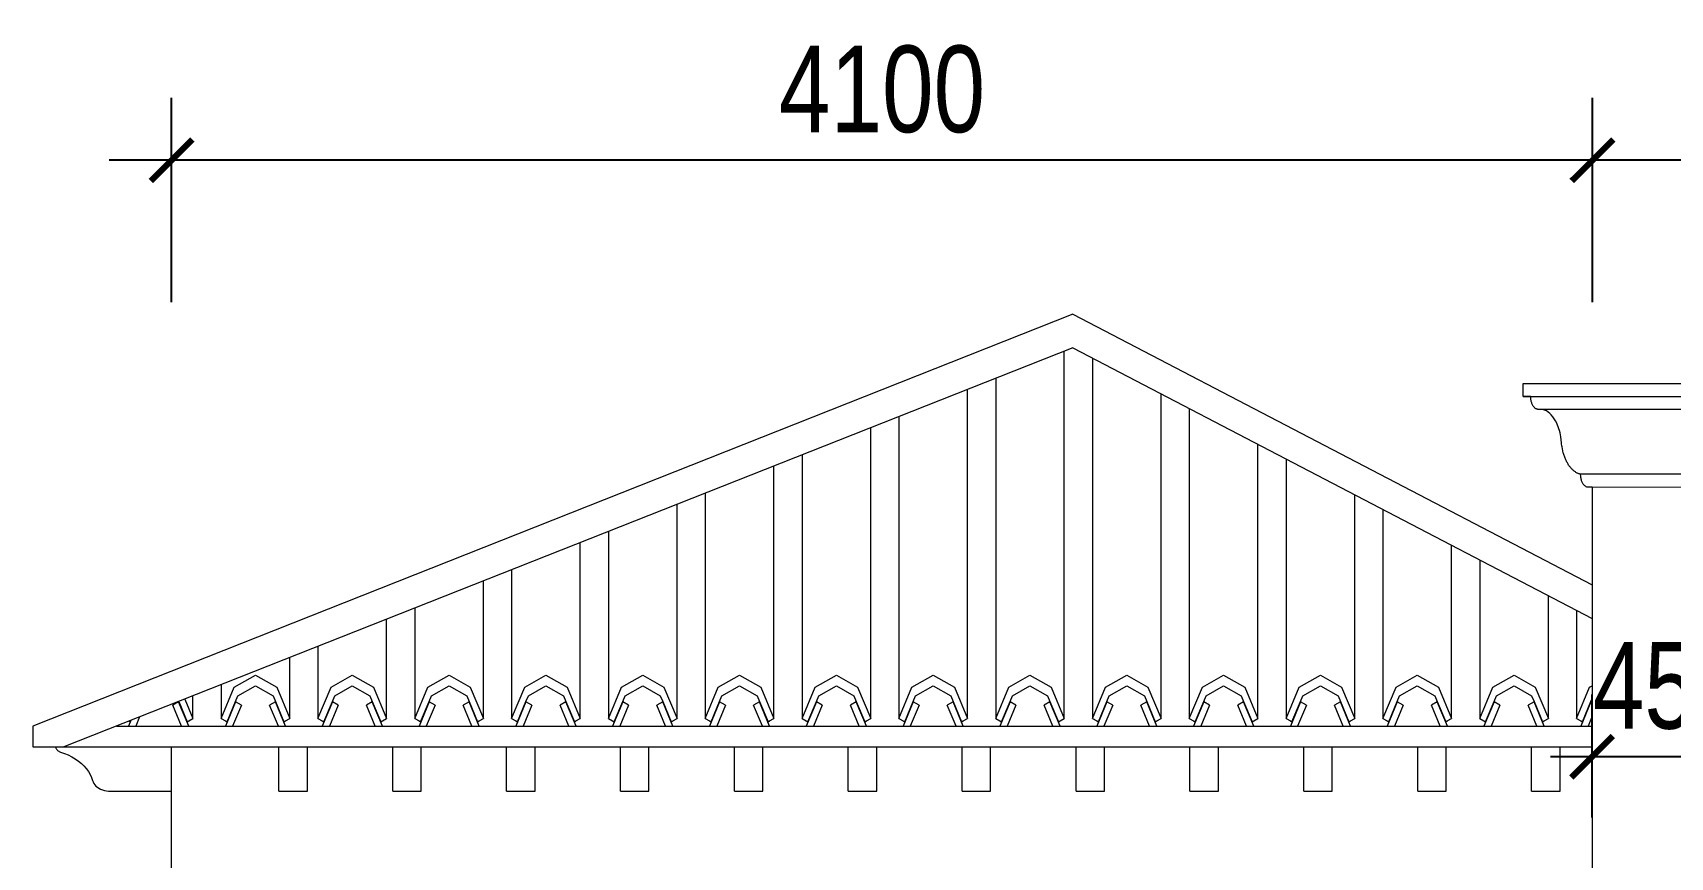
# Model space of a CAD drawing. Header units: millimetres. Extents: x -78046 to 260989, y -99288 to 158505.
# Drawn here: x 207690 to 212415, y -53800 to -51419 of the extents above; entities that cross this region are included whole.
import ezdxf
from ezdxf.xclip import XClip

# ---------------------------------------------------------------- set-up
doc = ezdxf.new("R2010")
doc.units = ezdxf.units.MM
doc.header["$LTSCALE"] = 100
doc.header["$XCLIPFRAME"] = 0
doc.header["$PDMODE"] = 98
doc.layers.get('Defpoints').update_dxf_attribs({"lineweight": 13})
doc.layers.add('-HATCH', color=8, linetype='Continuous', lineweight=5)
doc.layers.add('-LINE1', color=7, linetype='Continuous', lineweight=18)
doc.styles.add('AVANH', font='VHAVAN_2.TTF', dxfattribs={"width": 0.8})
doc.dimstyles.new('C_100A3', dxfattribs={"dimscale": 100, "dimtxt": 2.5, "dimasz": 1.2, "dimexe": 1.8, "dimexo": 0, "dimgap": 0.75, "dimtad": 1, "dimdec": 0, "dimzin": 0, "dimdsep": 46, "dimtxsty": 'AVANH', "dimblk": 'ARCHTICK', "dimcen": 0, "dimdle": 1.8, "dimclrd": 256, "dimclre": 256, "dimclrt": 7, "dimadec": 0, "dimazin": 0, "dimtfac": 0.0001, "dimtdec": 0, "dimtix": 1, "dimtmove": 2, "dimatfit": 3, "dimldrblk": 'ARCHTICK', "dimfxl": 1.8, "dimtolj": 1, "dimtzin": 0, "dimarcsym": 0})

# ---------------------------------------------------------------- blocks, each defined once
blk = doc.blocks.new('erte')
for p, q in [((212114.9, -49738), (212114.9, -52249.4)), ((212313, -52249.4), (212313, -49738)), ((212394.3, -49738), (212394.3, -52249.4)), ((212592.4, -52249.4), (212592.4, -49738)), ((212673.7, -49738), (212673.7, -52249.4)), ((212871.8, -52249.4), (212871.8, -49738)), ((212953.1, -49738), (212953.1, -52249.4)), ((213151.2, -52249.4), (213151.2, -49738)), ((213232.5, -49738), (213232.5, -52249.4)), ((213430.6, -52249.4), (213430.6, -49738)), ((213511.9, -49738), (213511.9, -52249.4)), ((213710, -52249.4), (213710, -49738)), ((213791.3, -49738), (213791.3, -52249.4)), ((213989.4, -52249.4), (213989.4, -49738)), ((214070.7, -49738), (214070.7, -52249.4)), ((214268.8, -52249.4), (214268.8, -49738)), ((214350.1, -49738), (214350.1, -52249.4)), ((214548.2, -52249.4), (214548.2, -49738)), ((214629.5, -49738), (214629.5, -52249.4)), ((214827.6, -52249.4), (214827.6, -49738)), ((214908.9, -49738), (214908.9, -52249.4)), ((215107, -52249.4), (215107, -49738)), ((215188.3, -49738), (215188.3, -52249.4)), ((215386.4, -52249.4), (215386.4, -49738)), ((215467.7, -49738), (215467.7, -52249.4)), ((215665.8, -52249.4), (215665.8, -49738)), ((215747.1, -49738), (215747.1, -52249.4)), ((215945.2, -52249.4), (215945.2, -49738)), ((216026.5, -49738), (216026.5, -52249.4)), ((216224.6, -52249.4), (216224.6, -49738)), ((216305.9, -49738), (216305.9, -52249.4)), ((216504, -52249.4), (216504, -49738)), ((216585.3, -49738), (216585.3, -52249.4)), ((216783.4, -52249.4), (216783.4, -49738)), ((216864.7, -49738), (216864.7, -52249.4)), ((217062.8, -52249.4), (217062.8, -49738)), ((217144.1, -49738), (217144.1, -52249.4)), ((217342.2, -52249.4), (217342.2, -49738)), ((217423.5, -49738), (217423.5, -52249.4)), ((217621.6, -52249.4), (217621.6, -49738)), ((217702.9, -49738), (217702.9, -52249.4)), ((217901, -52249.4), (217901, -49738)), ((217982.3, -49738), (217982.3, -52249.4)), ((218180.4, -52249.4), (218180.4, -49738)), ((218261.7, -49738), (218261.7, -52249.4)), ((218459.8, -52249.4), (218459.8, -49738)), ((218541.1, -49738), (218541.1, -52249.4)), ((218739.2, -52249.4), (218739.2, -49738)), ((218820.5, -49738), (218820.5, -52249.4)), ((219018.6, -52249.4), (219018.6, -49738)), ((219099.9, -49738), (219099.9, -52249.4)), ((219298, -52249.4), (219298, -49738)), ((219379.3, -49738), (219379.3, -52249.4)), ((219577.4, -52249.4), (219577.4, -49738)), ((219658.7, -49738), (219658.7, -52249.4)), ((219856.8, -52249.4), (219856.8, -49738)), ((219938.1, -49738), (219938.1, -52249.4)), ((220136.2, -52249.4), (220136.2, -49738)), ((220217.5, -49738), (220217.5, -52249.4)), ((220415.6, -52249.4), (220415.6, -49738)), ((220496.9, -49738), (220496.9, -52249.4)), ((220695, -52249.4), (220695, -49738)), ((220776.3, -49738), (220776.3, -52249.4)), ((220974.4, -52249.4), (220974.4, -49738)), ((221055.7, -49738), (221055.7, -52249.4)), ((221253.8, -52249.4), (221253.8, -49738)), ((221335.1, -49738), (221335.1, -52249.4)), ((221533.2, -52249.4), (221533.2, -49738)), ((212711.5, -52159), (212772.7, -52124.5)), ((212772.7, -52124.5), (212833.9, -52159)), ((212990.9, -52159), (213052.1, -52124.5)), ((213052.1, -52124.5), (213113.3, -52159)), ((213270.3, -52159), (213331.5, -52124.5)), ((213331.5, -52124.5), (213392.7, -52159)), ((213549.7, -52159), (213610.9, -52124.5)), ((213610.9, -52124.5), (213672.1, -52159)), ((213829.1, -52159), (213890.3, -52124.5)), ((213890.3, -52124.5), (213951.5, -52159)), ((214108.5, -52159), (214169.7, -52124.5)), ((214169.7, -52124.5), (214230.9, -52159)), ((214387.9, -52159), (214449.1, -52124.5)), ((214449.1, -52124.5), (214510.3, -52159)), ((214667.3, -52159), (214728.5, -52124.5)), ((214728.5, -52124.5), (214789.7, -52159)), ((214946.7, -52159), (215007.9, -52124.5)), ((215007.9, -52124.5), (215069.1, -52159)), ((215226.1, -52159), (215287.3, -52124.5)), ((215287.3, -52124.5), (215348.5, -52159)), ((215505.5, -52159), (215566.7, -52124.5)), ((215566.7, -52124.5), (215627.9, -52159)), ((215784.9, -52159), (215846.1, -52124.5)), ((215846.1, -52124.5), (215907.3, -52159)), ((216064.3, -52159), (216125.5, -52124.5)), ((216125.5, -52124.5), (216186.7, -52159)), ((216343.7, -52159), (216404.9, -52124.5)), ((216404.9, -52124.5), (216466.1, -52159)), ((216623.1, -52159), (216684.3, -52124.5)), ((216684.3, -52124.5), (216745.5, -52159)), ((216902.5, -52159), (216963.7, -52124.5)), ((216963.7, -52124.5), (217024.9, -52159)), ((217181.9, -52159), (217243.1, -52124.5)), ((217243.1, -52124.5), (217304.3, -52159)), ((217461.3, -52159), (217522.5, -52124.5)), ((217522.5, -52124.5), (217583.7, -52159)), ((217740.7, -52159), (217801.9, -52124.5)), ((217801.9, -52124.5), (217863.1, -52159)), ((218020.1, -52159), (218081.3, -52124.5)), ((218081.3, -52124.5), (218142.5, -52159)), ((218299.5, -52159), (218360.7, -52124.5)), ((218360.7, -52124.5), (218421.9, -52159)), ((218578.9, -52159), (218640.1, -52124.5)), ((218640.1, -52124.5), (218701.3, -52159)), ((218858.3, -52159), (218919.5, -52124.5)), ((218919.5, -52124.5), (218980.7, -52159)), ((219137.7, -52159), (219198.9, -52124.5)), ((219198.9, -52124.5), (219260.1, -52159)), ((219417.1, -52159), (219478.3, -52124.5)), ((219478.3, -52124.5), (219539.5, -52159)), ((219696.5, -52159), (219757.7, -52124.5)), ((219757.7, -52124.5), (219818.9, -52159)), ((219975.9, -52159), (220037.1, -52124.5)), ((220037.1, -52124.5), (220098.3, -52159)), ((220255.3, -52159), (220316.5, -52124.5)), ((220316.5, -52124.5), (220377.7, -52159)), ((220534.7, -52159), (220595.9, -52124.5)), ((220595.9, -52124.5), (220657.1, -52159)), ((220814.1, -52159), (220875.3, -52124.5)), ((220875.3, -52124.5), (220936.5, -52159)), ((221093.5, -52159), (221154.7, -52124.5)), ((221154.7, -52124.5), (221215.9, -52159)), ((221372.9, -52159), (221434.1, -52124.5)), ((221434.1, -52124.5), (221495.3, -52159)), ((212114.9, -52249.4), (212152.7, -52159)), ((212152.7, -52159), (212167.5, -52150.7)), ((212163.2, -52184), (212213.9, -52155.3)), ((212226.6, -52131.6), (212167.5, -52150.7)), ((212213.9, -52155.3), (212264.7, -52184)), ((212226.6, -52131.6), (212275.1, -52159)), ((212275.1, -52159), (212313, -52249.4)), ((212394.3, -52249.4), (212432.1, -52159)), ((212432.1, -52159), (212446.9, -52150.7)), ((212442.6, -52184), (212493.3, -52155.3)), ((212493.3, -52155.3), (212544.1, -52184)), ((212506, -52131.6), (212554.5, -52159)), ((212554.5, -52159), (212592.4, -52249.4)), ((212673.7, -52249.4), (212711.5, -52159)), ((212722, -52184), (212772.7, -52155.3)), ((212772.7, -52155.3), (212823.5, -52184)), ((212833.9, -52159), (212871.8, -52249.4)), ((212953.1, -52249.4), (212990.9, -52159)), ((213001.4, -52184), (213052.1, -52155.3)), ((213052.1, -52155.3), (213102.9, -52184)), ((213113.3, -52159), (213151.2, -52249.4)), ((213232.5, -52249.4), (213270.3, -52159)), ((213280.8, -52184), (213331.5, -52155.3)), ((213331.5, -52155.3), (213382.3, -52184)), ((213392.7, -52159), (213430.6, -52249.4)), ((213511.9, -52249.4), (213549.7, -52159)), ((213560.2, -52184), (213610.9, -52155.3)), ((213610.9, -52155.3), (213661.7, -52184)), ((213672.1, -52159), (213710, -52249.4)), ((213791.3, -52249.4), (213829.1, -52159)), ((213839.6, -52184), (213890.3, -52155.3)), ((213890.3, -52155.3), (213941.1, -52184)), ((213951.5, -52159), (213989.4, -52249.4)), ((214070.7, -52249.4), (214108.5, -52159)), ((214119, -52184), (214169.7, -52155.3)), ((214169.7, -52155.3), (214220.5, -52184)), ((214230.9, -52159), (214268.8, -52249.4)), ((214350.1, -52249.4), (214387.9, -52159)), ((214398.4, -52184), (214449.1, -52155.3)), ((214449.1, -52155.3), (214499.9, -52184)), ((214510.3, -52159), (214548.2, -52249.4)), ((214629.5, -52249.4), (214667.3, -52159)), ((214677.8, -52184), (214728.5, -52155.3)), ((214728.5, -52155.3), (214779.3, -52184)), ((214789.7, -52159), (214827.6, -52249.4)), ((214908.9, -52249.4), (214946.7, -52159)), ((214957.2, -52184), (215007.9, -52155.3)), ((215007.9, -52155.3), (215058.7, -52184)), ((215069.1, -52159), (215107, -52249.4)), ((215188.3, -52249.4), (215226.1, -52159)), ((215236.6, -52184), (215287.3, -52155.3)), ((215287.3, -52155.3), (215338.1, -52184)), ((215348.5, -52159), (215386.4, -52249.4)), ((215467.7, -52249.4), (215505.5, -52159)), ((215516, -52184), (215566.7, -52155.3)), ((215566.7, -52155.3), (215617.5, -52184)), ((215627.9, -52159), (215665.8, -52249.4)), ((215747.1, -52249.4), (215784.9, -52159)), ((215795.4, -52184), (215846.1, -52155.3)), ((215846.1, -52155.3), (215896.9, -52184)), ((215907.3, -52159), (215945.2, -52249.4)), ((216026.5, -52249.4), (216064.3, -52159)), ((216074.8, -52184), (216125.5, -52155.3)), ((216125.5, -52155.3), (216176.3, -52184)), ((216186.7, -52159), (216224.6, -52249.4)), ((216305.9, -52249.4), (216343.7, -52159)), ((216354.2, -52184), (216404.9, -52155.3)), ((216404.9, -52155.3), (216455.7, -52184)), ((216466.1, -52159), (216504, -52249.4)), ((216585.3, -52249.4), (216623.1, -52159)), ((216633.6, -52184), (216684.3, -52155.3)), ((216684.3, -52155.3), (216735.1, -52184)), ((216745.5, -52159), (216783.4, -52249.4)), ((216864.7, -52249.4), (216902.5, -52159)), ((216913, -52184), (216963.7, -52155.3)), ((216963.7, -52155.3), (217014.5, -52184)), ((217024.9, -52159), (217062.8, -52249.4)), ((217144.1, -52249.4), (217181.9, -52159)), ((217192.4, -52184), (217243.1, -52155.3)), ((217243.1, -52155.3), (217293.9, -52184)), ((217304.3, -52159), (217342.2, -52249.4)), ((217423.5, -52249.4), (217461.3, -52159)), ((217471.8, -52184), (217522.5, -52155.3)), ((217522.5, -52155.3), (217573.3, -52184)), ((217583.7, -52159), (217621.6, -52249.4)), ((217702.9, -52249.4), (217740.7, -52159)), ((217751.2, -52184), (217801.9, -52155.3)), ((217801.9, -52155.3), (217852.7, -52184)), ((217863.1, -52159), (217901, -52249.4)), ((217982.3, -52249.4), (218020.1, -52159)), ((218030.6, -52184), (218081.3, -52155.3)), ((218081.3, -52155.3), (218132.1, -52184)), ((218142.5, -52159), (218180.4, -52249.4)), ((218261.7, -52249.4), (218299.5, -52159)), ((218310, -52184), (218360.7, -52155.3)), ((218360.7, -52155.3), (218411.5, -52184)), ((218421.9, -52159), (218459.8, -52249.4)), ((218541.1, -52249.4), (218578.9, -52159)), ((218589.4, -52184), (218640.1, -52155.3)), ((218640.1, -52155.3), (218690.9, -52184)), ((218701.3, -52159), (218739.2, -52249.4)), ((218820.5, -52249.4), (218858.3, -52159)), ((218868.8, -52184), (218919.5, -52155.3)), ((218919.5, -52155.3), (218970.3, -52184)), ((218980.7, -52159), (219018.6, -52249.4)), ((219099.9, -52249.4), (219137.7, -52159)), ((219148.2, -52184), (219198.9, -52155.3)), ((219198.9, -52155.3), (219249.7, -52184)), ((219260.1, -52159), (219298, -52249.4)), ((219379.3, -52249.4), (219417.1, -52159)), ((219427.6, -52184), (219478.3, -52155.3)), ((219478.3, -52155.3), (219529.1, -52184)), ((219539.5, -52159), (219577.4, -52249.4)), ((219658.7, -52249.4), (219696.5, -52159)), ((219707, -52184), (219757.7, -52155.3)), ((219757.7, -52155.3), (219808.5, -52184)), ((219818.9, -52159), (219856.8, -52249.4)), ((219938.1, -52249.4), (219975.9, -52159)), ((219986.4, -52184), (220037.1, -52155.3)), ((220037.1, -52155.3), (220087.9, -52184)), ((220098.3, -52159), (220136.2, -52249.4)), ((220217.5, -52249.4), (220255.3, -52159)), ((220265.8, -52184), (220316.5, -52155.3)), ((220316.5, -52155.3), (220367.3, -52184)), ((220377.7, -52159), (220415.6, -52249.4)), ((220496.9, -52249.4), (220534.7, -52159)), ((220545.2, -52184), (220595.9, -52155.3)), ((220595.9, -52155.3), (220646.7, -52184)), ((220657.1, -52159), (220695, -52249.4)), ((220776.3, -52249.4), (220814.1, -52159)), ((220824.6, -52184), (220875.3, -52155.3)), ((220875.3, -52155.3), (220926.1, -52184)), ((220936.5, -52159), (220974.4, -52249.4)), ((221055.7, -52249.4), (221093.5, -52159)), ((221104, -52184), (221154.7, -52155.3)), ((221154.7, -52155.3), (221205.5, -52184)), ((221215.9, -52159), (221253.8, -52249.4)), ((221335.1, -52249.4), (221372.9, -52159)), ((221383.4, -52184), (221434.1, -52155.3)), ((221434.1, -52155.3), (221484.9, -52184)), ((221495.3, -52159), (221533.2, -52249.4)), ((212156.4, -52201.7), (212127.1, -52271.6)), ((212131.8, -52258.9), (212156.4, -52200.2)), ((212173.3, -52211.2), (212148, -52271.6)), ((212156.4, -52200.2), (212163.2, -52184)), ((212156.4, -52201.7), (212156.4, -52200.2)), ((212173.3, -52211.2), (212156.4, -52201.7)), ((212271.5, -52201.7), (212254.6, -52211.2)), ((212279.9, -52271.6), (212254.6, -52211.2)), ((212264.7, -52184), (212271.5, -52200.2)), ((212271.5, -52200.2), (212271.5, -52201.7)), ((212271.5, -52200.2), (212296.1, -52258.9)), ((212300.8, -52271.6), (212271.5, -52201.7)), ((212435.8, -52201.7), (212406.5, -52271.6)), ((212411.2, -52258.9), (212435.8, -52200.2)), ((212452.7, -52211.2), (212427.4, -52271.6)), ((212435.8, -52200.2), (212442.6, -52184)), ((212435.8, -52201.7), (212435.8, -52200.2)), ((212452.7, -52211.2), (212435.8, -52201.7)), ((212550.9, -52201.7), (212534, -52211.2)), ((212559.3, -52271.6), (212534, -52211.2)), ((212544.1, -52184), (212550.9, -52200.2)), ((212550.9, -52200.2), (212550.9, -52201.7)), ((212550.9, -52200.2), (212575.5, -52258.9)), ((212580.2, -52271.6), (212550.9, -52201.7)), ((212715.2, -52201.7), (212685.9, -52271.6)), ((212690.6, -52258.9), (212715.2, -52200.2)), ((212732.1, -52211.2), (212706.8, -52271.6)), ((212715.2, -52200.2), (212722, -52184)), ((212715.2, -52201.7), (212715.2, -52200.2)), ((212732.1, -52211.2), (212715.2, -52201.7)), ((212830.3, -52201.7), (212813.4, -52211.2)), ((212838.7, -52271.6), (212813.4, -52211.2)), ((212823.5, -52184), (212830.3, -52200.2)), ((212830.3, -52200.2), (212830.3, -52201.7)), ((212830.3, -52200.2), (212854.9, -52258.9)), ((212859.6, -52271.6), (212830.3, -52201.7)), ((212994.6, -52201.7), (212965.3, -52271.6)), ((212970, -52258.9), (212994.6, -52200.2)), ((213011.5, -52211.2), (212986.2, -52271.6)), ((212994.6, -52200.2), (213001.4, -52184)), ((212994.6, -52201.7), (212994.6, -52200.2)), ((213011.5, -52211.2), (212994.6, -52201.7)), ((213109.7, -52201.7), (213092.8, -52211.2)), ((213118.1, -52271.6), (213092.8, -52211.2)), ((213102.9, -52184), (213109.7, -52200.2)), ((213109.7, -52200.2), (213109.7, -52201.7)), ((213109.7, -52200.2), (213134.3, -52258.9)), ((213139, -52271.6), (213109.7, -52201.7)), ((213274, -52201.7), (213244.7, -52271.6)), ((213249.4, -52258.9), (213274, -52200.2)), ((213290.9, -52211.2), (213265.6, -52271.6)), ((213274, -52200.2), (213280.8, -52184)), ((213274, -52201.7), (213274, -52200.2)), ((213290.9, -52211.2), (213274, -52201.7)), ((213389.1, -52201.7), (213372.2, -52211.2)), ((213397.5, -52271.6), (213372.2, -52211.2)), ((213382.3, -52184), (213389.1, -52200.2)), ((213389.1, -52200.2), (213389.1, -52201.7)), ((213389.1, -52200.2), (213413.7, -52258.9)), ((213418.4, -52271.6), (213389.1, -52201.7)), ((213553.4, -52201.7), (213524.1, -52271.6)), ((213528.8, -52258.9), (213553.4, -52200.2)), ((213570.3, -52211.2), (213545, -52271.6)), ((213553.4, -52200.2), (213560.2, -52184)), ((213553.4, -52201.7), (213553.4, -52200.2)), ((213570.3, -52211.2), (213553.4, -52201.7)), ((213668.5, -52201.7), (213651.6, -52211.2)), ((213676.9, -52271.6), (213651.6, -52211.2)), ((213661.7, -52184), (213668.5, -52200.2)), ((213668.5, -52200.2), (213668.5, -52201.7)), ((213668.5, -52200.2), (213693.1, -52258.9)), ((213697.8, -52271.6), (213668.5, -52201.7)), ((213832.8, -52201.7), (213803.5, -52271.6)), ((213808.2, -52258.9), (213832.8, -52200.2)), ((213849.7, -52211.2), (213824.4, -52271.6)), ((213832.8, -52200.2), (213839.6, -52184)), ((213832.8, -52201.7), (213832.8, -52200.2)), ((213849.7, -52211.2), (213832.8, -52201.7)), ((213947.9, -52201.7), (213931, -52211.2)), ((213956.3, -52271.6), (213931, -52211.2)), ((213941.1, -52184), (213947.9, -52200.2)), ((213947.9, -52200.2), (213947.9, -52201.7)), ((213947.9, -52200.2), (213972.5, -52258.9)), ((213977.2, -52271.6), (213947.9, -52201.7)), ((214112.2, -52201.7), (214082.9, -52271.6)), ((214087.6, -52258.9), (214112.2, -52200.2)), ((214129.1, -52211.2), (214103.8, -52271.6)), ((214112.2, -52200.2), (214119, -52184)), ((214112.2, -52201.7), (214112.2, -52200.2)), ((214129.1, -52211.2), (214112.2, -52201.7)), ((214227.3, -52201.7), (214210.4, -52211.2)), ((214235.7, -52271.6), (214210.4, -52211.2)), ((214220.5, -52184), (214227.3, -52200.2)), ((214227.3, -52200.2), (214227.3, -52201.7)), ((214227.3, -52200.2), (214251.9, -52258.9)), ((214256.6, -52271.6), (214227.3, -52201.7)), ((214391.6, -52201.7), (214362.3, -52271.6)), ((214367, -52258.9), (214391.6, -52200.2)), ((214408.5, -52211.2), (214383.2, -52271.6)), ((214391.6, -52200.2), (214398.4, -52184)), ((214391.6, -52201.7), (214391.6, -52200.2)), ((214408.5, -52211.2), (214391.6, -52201.7)), ((214506.7, -52201.7), (214489.8, -52211.2)), ((214515.1, -52271.6), (214489.8, -52211.2)), ((214499.9, -52184), (214506.7, -52200.2)), ((214506.7, -52200.2), (214506.7, -52201.7)), ((214506.7, -52200.2), (214531.3, -52258.9)), ((214536, -52271.6), (214506.7, -52201.7)), ((214671, -52201.7), (214641.7, -52271.6)), ((214646.4, -52258.9), (214671, -52200.2)), ((214687.9, -52211.2), (214662.6, -52271.6)), ((214671, -52200.2), (214677.8, -52184)), ((214671, -52201.7), (214671, -52200.2)), ((214687.9, -52211.2), (214671, -52201.7)), ((214786.1, -52201.7), (214769.2, -52211.2)), ((214794.5, -52271.6), (214769.2, -52211.2)), ((214779.3, -52184), (214786.1, -52200.2)), ((214786.1, -52200.2), (214786.1, -52201.7)), ((214786.1, -52200.2), (214810.7, -52258.9)), ((214815.4, -52271.6), (214786.1, -52201.7)), ((214950.4, -52201.7), (214921.1, -52271.6)), ((214925.8, -52258.9), (214950.4, -52200.2)), ((214967.3, -52211.2), (214942, -52271.6)), ((214950.4, -52200.2), (214957.2, -52184)), ((214950.4, -52201.7), (214950.4, -52200.2)), ((214967.3, -52211.2), (214950.4, -52201.7)), ((215065.5, -52201.7), (215048.6, -52211.2)), ((215073.9, -52271.6), (215048.6, -52211.2)), ((215058.7, -52184), (215065.5, -52200.2)), ((215065.5, -52200.2), (215065.5, -52201.7)), ((215065.5, -52200.2), (215090.1, -52258.9)), ((215094.8, -52271.6), (215065.5, -52201.7)), ((215229.8, -52201.7), (215200.5, -52271.6)), ((215205.2, -52258.9), (215229.8, -52200.2)), ((215246.7, -52211.2), (215221.4, -52271.6)), ((215229.8, -52200.2), (215236.6, -52184)), ((215229.8, -52201.7), (215229.8, -52200.2)), ((215246.7, -52211.2), (215229.8, -52201.7)), ((215344.9, -52201.7), (215328, -52211.2)), ((215353.3, -52271.6), (215328, -52211.2)), ((215338.1, -52184), (215344.9, -52200.2)), ((215344.9, -52200.2), (215344.9, -52201.7)), ((215344.9, -52200.2), (215369.5, -52258.9)), ((215374.2, -52271.6), (215344.9, -52201.7)), ((215509.2, -52201.7), (215479.9, -52271.6)), ((215484.6, -52258.9), (215509.2, -52200.2)), ((215526.1, -52211.2), (215500.8, -52271.6)), ((215509.2, -52200.2), (215516, -52184)), ((215509.2, -52201.7), (215509.2, -52200.2)), ((215526.1, -52211.2), (215509.2, -52201.7)), ((215624.3, -52201.7), (215607.4, -52211.2)), ((215632.7, -52271.6), (215607.4, -52211.2)), ((215617.5, -52184), (215624.3, -52200.2)), ((215624.3, -52200.2), (215624.3, -52201.7)), ((215624.3, -52200.2), (215648.9, -52258.9)), ((215653.6, -52271.6), (215624.3, -52201.7)), ((215788.6, -52201.7), (215759.3, -52271.6)), ((215764, -52258.9), (215788.6, -52200.2)), ((215805.5, -52211.2), (215780.2, -52271.6)), ((215788.6, -52200.2), (215795.4, -52184)), ((215788.6, -52201.7), (215788.6, -52200.2)), ((215805.5, -52211.2), (215788.6, -52201.7)), ((215903.7, -52201.7), (215886.8, -52211.2)), ((215912.1, -52271.6), (215886.8, -52211.2)), ((215896.9, -52184), (215903.7, -52200.2)), ((215903.7, -52200.2), (215903.7, -52201.7)), ((215903.7, -52200.2), (215928.3, -52258.9)), ((215933, -52271.6), (215903.7, -52201.7)), ((216068, -52201.7), (216038.7, -52271.6)), ((216043.4, -52258.9), (216068, -52200.2)), ((216084.9, -52211.2), (216059.6, -52271.6)), ((216068, -52200.2), (216074.8, -52184)), ((216068, -52201.7), (216068, -52200.2)), ((216084.9, -52211.2), (216068, -52201.7)), ((216183.1, -52201.7), (216166.2, -52211.2)), ((216191.5, -52271.6), (216166.2, -52211.2)), ((216176.3, -52184), (216183.1, -52200.2)), ((216183.1, -52200.2), (216183.1, -52201.7)), ((216183.1, -52200.2), (216207.7, -52258.9)), ((216212.4, -52271.6), (216183.1, -52201.7)), ((216347.4, -52201.7), (216318.1, -52271.6)), ((216322.8, -52258.9), (216347.4, -52200.2)), ((216364.3, -52211.2), (216339, -52271.6)), ((216347.4, -52200.2), (216354.2, -52184)), ((216347.4, -52201.7), (216347.4, -52200.2)), ((216364.3, -52211.2), (216347.4, -52201.7)), ((216462.5, -52201.7), (216445.6, -52211.2)), ((216470.9, -52271.6), (216445.6, -52211.2)), ((216455.7, -52184), (216462.5, -52200.2)), ((216462.5, -52200.2), (216462.5, -52201.7)), ((216462.5, -52200.2), (216487.1, -52258.9)), ((216491.8, -52271.6), (216462.5, -52201.7)), ((216626.8, -52201.7), (216597.5, -52271.6)), ((216602.2, -52258.9), (216626.8, -52200.2)), ((216643.7, -52211.2), (216618.4, -52271.6)), ((216626.8, -52200.2), (216633.6, -52184)), ((216626.8, -52201.7), (216626.8, -52200.2)), ((216643.7, -52211.2), (216626.8, -52201.7)), ((216741.9, -52201.7), (216725, -52211.2)), ((216750.3, -52271.6), (216725, -52211.2)), ((216735.1, -52184), (216741.9, -52200.2)), ((216741.9, -52200.2), (216741.9, -52201.7)), ((216741.9, -52200.2), (216766.5, -52258.9)), ((216771.2, -52271.6), (216741.9, -52201.7)), ((216906.2, -52201.7), (216876.9, -52271.6)), ((216881.6, -52258.9), (216906.2, -52200.2)), ((216923.1, -52211.2), (216897.8, -52271.6)), ((216906.2, -52200.2), (216913, -52184)), ((216906.2, -52201.7), (216906.2, -52200.2)), ((216923.1, -52211.2), (216906.2, -52201.7)), ((217021.3, -52201.7), (217004.4, -52211.2)), ((217029.7, -52271.6), (217004.4, -52211.2)), ((217014.5, -52184), (217021.3, -52200.2)), ((217021.3, -52200.2), (217021.3, -52201.7)), ((217021.3, -52200.2), (217045.9, -52258.9)), ((217050.6, -52271.6), (217021.3, -52201.7)), ((217185.6, -52201.7), (217156.3, -52271.6)), ((217161, -52258.9), (217185.6, -52200.2)), ((217202.5, -52211.2), (217177.2, -52271.6)), ((217185.6, -52200.2), (217192.4, -52184)), ((217185.6, -52201.7), (217185.6, -52200.2)), ((217202.5, -52211.2), (217185.6, -52201.7)), ((217300.7, -52201.7), (217283.8, -52211.2)), ((217309.1, -52271.6), (217283.8, -52211.2)), ((217293.9, -52184), (217300.7, -52200.2)), ((217300.7, -52200.2), (217300.7, -52201.7)), ((217300.7, -52200.2), (217325.3, -52258.9)), ((217330, -52271.6), (217300.7, -52201.7)), ((217465, -52201.7), (217435.7, -52271.6)), ((217440.4, -52258.9), (217465, -52200.2)), ((217481.9, -52211.2), (217456.6, -52271.6)), ((217465, -52200.2), (217471.8, -52184)), ((217465, -52201.7), (217465, -52200.2)), ((217481.9, -52211.2), (217465, -52201.7)), ((217580.1, -52201.7), (217563.2, -52211.2)), ((217588.5, -52271.6), (217563.2, -52211.2)), ((217573.3, -52184), (217580.1, -52200.2)), ((217580.1, -52200.2), (217580.1, -52201.7)), ((217580.1, -52200.2), (217604.7, -52258.9)), ((217609.4, -52271.6), (217580.1, -52201.7)), ((217744.4, -52201.7), (217715.1, -52271.6)), ((217719.8, -52258.9), (217744.4, -52200.2)), ((217761.3, -52211.2), (217736, -52271.6)), ((217744.4, -52200.2), (217751.2, -52184)), ((217744.4, -52201.7), (217744.4, -52200.2)), ((217761.3, -52211.2), (217744.4, -52201.7)), ((217859.5, -52201.7), (217842.6, -52211.2)), ((217867.9, -52271.6), (217842.6, -52211.2)), ((217852.7, -52184), (217859.5, -52200.2)), ((217859.5, -52200.2), (217859.5, -52201.7)), ((217859.5, -52200.2), (217884.1, -52258.9)), ((217888.8, -52271.6), (217859.5, -52201.7)), ((218023.8, -52201.7), (217994.5, -52271.6)), ((217999.2, -52258.9), (218023.8, -52200.2)), ((218040.7, -52211.2), (218015.4, -52271.6)), ((218023.8, -52200.2), (218030.6, -52184)), ((218023.8, -52201.7), (218023.8, -52200.2)), ((218040.7, -52211.2), (218023.8, -52201.7)), ((218138.9, -52201.7), (218122, -52211.2)), ((218147.3, -52271.6), (218122, -52211.2)), ((218132.1, -52184), (218138.9, -52200.2)), ((218138.9, -52200.2), (218138.9, -52201.7)), ((218138.9, -52200.2), (218163.5, -52258.9)), ((218168.2, -52271.6), (218138.9, -52201.7)), ((218303.2, -52201.7), (218273.9, -52271.6)), ((218278.6, -52258.9), (218303.2, -52200.2)), ((218320.1, -52211.2), (218294.8, -52271.6)), ((218303.2, -52200.2), (218310, -52184)), ((218303.2, -52201.7), (218303.2, -52200.2)), ((218320.1, -52211.2), (218303.2, -52201.7)), ((218418.3, -52201.7), (218401.4, -52211.2)), ((218426.7, -52271.6), (218401.4, -52211.2)), ((218411.5, -52184), (218418.3, -52200.2)), ((218418.3, -52200.2), (218418.3, -52201.7)), ((218418.3, -52200.2), (218442.9, -52258.9)), ((218447.6, -52271.6), (218418.3, -52201.7)), ((218582.6, -52201.7), (218553.3, -52271.6)), ((218558, -52258.9), (218582.6, -52200.2)), ((218599.5, -52211.2), (218574.2, -52271.6)), ((218582.6, -52200.2), (218589.4, -52184)), ((218582.6, -52201.7), (218582.6, -52200.2)), ((218599.5, -52211.2), (218582.6, -52201.7)), ((218697.7, -52201.7), (218680.8, -52211.2)), ((218706.1, -52271.6), (218680.8, -52211.2)), ((218690.9, -52184), (218697.7, -52200.2)), ((218697.7, -52200.2), (218697.7, -52201.7)), ((218697.7, -52200.2), (218722.3, -52258.9)), ((218727, -52271.6), (218697.7, -52201.7)), ((218862, -52201.7), (218832.7, -52271.6)), ((218837.4, -52258.9), (218862, -52200.2)), ((218878.9, -52211.2), (218853.6, -52271.6)), ((218862, -52200.2), (218868.8, -52184)), ((218862, -52201.7), (218862, -52200.2)), ((218878.9, -52211.2), (218862, -52201.7)), ((218977.1, -52201.7), (218960.2, -52211.2)), ((218985.5, -52271.6), (218960.2, -52211.2)), ((218970.3, -52184), (218977.1, -52200.2)), ((218977.1, -52200.2), (218977.1, -52201.7)), ((218977.1, -52200.2), (219001.7, -52258.9)), ((219006.4, -52271.6), (218977.1, -52201.7)), ((219141.4, -52201.7), (219112.1, -52271.6)), ((219116.8, -52258.9), (219141.4, -52200.2)), ((219158.3, -52211.2), (219133, -52271.6)), ((219141.4, -52200.2), (219148.2, -52184)), ((219141.4, -52201.7), (219141.4, -52200.2)), ((219158.3, -52211.2), (219141.4, -52201.7)), ((219256.5, -52201.7), (219239.6, -52211.2)), ((219264.9, -52271.6), (219239.6, -52211.2)), ((219249.7, -52184), (219256.5, -52200.2)), ((219256.5, -52200.2), (219256.5, -52201.7)), ((219256.5, -52200.2), (219281.1, -52258.9)), ((219285.8, -52271.6), (219256.5, -52201.7)), ((219420.8, -52201.7), (219391.5, -52271.6)), ((219396.2, -52258.9), (219420.8, -52200.2)), ((219437.7, -52211.2), (219412.4, -52271.6)), ((219420.8, -52200.2), (219427.6, -52184)), ((219420.8, -52201.7), (219420.8, -52200.2)), ((219437.7, -52211.2), (219420.8, -52201.7)), ((219535.9, -52201.7), (219519, -52211.2)), ((219544.3, -52271.6), (219519, -52211.2)), ((219529.1, -52184), (219535.9, -52200.2)), ((219535.9, -52200.2), (219535.9, -52201.7)), ((219535.9, -52200.2), (219560.5, -52258.9)), ((219565.2, -52271.6), (219535.9, -52201.7)), ((219700.2, -52201.7), (219670.9, -52271.6)), ((219675.6, -52258.9), (219700.2, -52200.2)), ((219717.1, -52211.2), (219691.8, -52271.6)), ((219700.2, -52200.2), (219707, -52184)), ((219700.2, -52201.7), (219700.2, -52200.2)), ((219717.1, -52211.2), (219700.2, -52201.7)), ((219815.3, -52201.7), (219798.4, -52211.2)), ((219823.7, -52271.6), (219798.4, -52211.2)), ((219808.5, -52184), (219815.3, -52200.2)), ((219815.3, -52200.2), (219815.3, -52201.7)), ((219815.3, -52200.2), (219839.9, -52258.9)), ((219844.6, -52271.6), (219815.3, -52201.7)), ((219979.6, -52201.7), (219950.3, -52271.6)), ((219955, -52258.9), (219979.6, -52200.2)), ((219996.5, -52211.2), (219971.2, -52271.6)), ((219979.6, -52200.2), (219986.4, -52184)), ((219979.6, -52201.7), (219979.6, -52200.2)), ((219996.5, -52211.2), (219979.6, -52201.7)), ((220094.7, -52201.7), (220077.8, -52211.2)), ((220103.1, -52271.6), (220077.8, -52211.2)), ((220087.9, -52184), (220094.7, -52200.2)), ((220094.7, -52200.2), (220094.7, -52201.7)), ((220094.7, -52200.2), (220119.3, -52258.9)), ((220124, -52271.6), (220094.7, -52201.7)), ((220259, -52201.7), (220229.7, -52271.6)), ((220234.4, -52258.9), (220259, -52200.2)), ((220275.9, -52211.2), (220250.6, -52271.6)), ((220259, -52200.2), (220265.8, -52184)), ((220259, -52201.7), (220259, -52200.2)), ((220275.9, -52211.2), (220259, -52201.7)), ((220374.1, -52201.7), (220357.2, -52211.2)), ((220382.5, -52271.6), (220357.2, -52211.2)), ((220367.3, -52184), (220374.1, -52200.2)), ((220374.1, -52200.2), (220374.1, -52201.7)), ((220374.1, -52200.2), (220398.7, -52258.9)), ((220403.4, -52271.6), (220374.1, -52201.7)), ((220538.4, -52201.7), (220509.1, -52271.6)), ((220513.8, -52258.9), (220538.4, -52200.2)), ((220555.3, -52211.2), (220530, -52271.6)), ((220538.4, -52200.2), (220545.2, -52184)), ((220538.4, -52201.7), (220538.4, -52200.2)), ((220555.3, -52211.2), (220538.4, -52201.7)), ((220653.5, -52201.7), (220636.6, -52211.2)), ((220661.9, -52271.6), (220636.6, -52211.2)), ((220646.7, -52184), (220653.5, -52200.2)), ((220653.5, -52200.2), (220653.5, -52201.7)), ((220653.5, -52200.2), (220678.1, -52258.9)), ((220682.8, -52271.6), (220653.5, -52201.7)), ((220817.8, -52201.7), (220788.5, -52271.6)), ((220793.2, -52258.9), (220817.8, -52200.2)), ((220834.7, -52211.2), (220809.4, -52271.6)), ((220817.8, -52200.2), (220824.6, -52184)), ((220817.8, -52201.7), (220817.8, -52200.2)), ((220834.7, -52211.2), (220817.8, -52201.7)), ((220932.9, -52201.7), (220916, -52211.2)), ((220941.3, -52271.6), (220916, -52211.2)), ((220926.1, -52184), (220932.9, -52200.2)), ((220932.9, -52200.2), (220932.9, -52201.7)), ((220932.9, -52200.2), (220957.5, -52258.9)), ((220962.2, -52271.6), (220932.9, -52201.7)), ((221097.2, -52201.7), (221067.9, -52271.6)), ((221072.6, -52258.9), (221097.2, -52200.2)), ((221114.1, -52211.2), (221088.8, -52271.6)), ((221097.2, -52200.2), (221104, -52184)), ((221097.2, -52201.7), (221097.2, -52200.2)), ((221114.1, -52211.2), (221097.2, -52201.7)), ((221212.3, -52201.7), (221195.4, -52211.2)), ((221220.7, -52271.6), (221195.4, -52211.2)), ((221205.5, -52184), (221212.3, -52200.2)), ((221212.3, -52200.2), (221212.3, -52201.7)), ((221212.3, -52200.2), (221236.9, -52258.9)), ((221241.6, -52271.6), (221212.3, -52201.7)), ((221376.6, -52201.7), (221347.3, -52271.6)), ((221352, -52258.9), (221376.6, -52200.2)), ((221393.5, -52211.2), (221368.2, -52271.6)), ((221376.6, -52200.2), (221383.4, -52184)), ((221376.6, -52201.7), (221376.6, -52200.2)), ((221393.5, -52211.2), (221376.6, -52201.7)), ((221491.7, -52201.7), (221474.8, -52211.2)), ((221500.1, -52271.6), (221474.8, -52211.2)), ((221484.9, -52184), (221491.7, -52200.2)), ((221491.7, -52200.2), (221491.7, -52201.7)), ((221491.7, -52200.2), (221516.3, -52258.9)), ((221521, -52271.6), (221491.7, -52201.7)), ((212114.9, -52249.4), (212127.1, -52256.3)), ((212127.1, -52256.3), (212131.8, -52258.9)), ((212296.1, -52258.9), (212300.7, -52256.3)), ((212300.7, -52256.3), (212313, -52249.4)), ((212394.3, -52249.4), (212406.5, -52256.3)), ((212406.5, -52256.3), (212411.2, -52258.9)), ((212575.5, -52258.9), (212580.1, -52256.3)), ((212580.1, -52256.3), (212592.4, -52249.4)), ((212673.7, -52249.4), (212685.9, -52256.3)), ((212685.9, -52256.3), (212690.6, -52258.9)), ((212854.9, -52258.9), (212859.5, -52256.3)), ((212859.5, -52256.3), (212871.8, -52249.4)), ((212953.1, -52249.4), (212965.3, -52256.3)), ((212965.3, -52256.3), (212970, -52258.9)), ((213134.3, -52258.9), (213138.9, -52256.3)), ((213138.9, -52256.3), (213151.2, -52249.4)), ((213232.5, -52249.4), (213244.7, -52256.3)), ((213244.7, -52256.3), (213249.4, -52258.9)), ((213413.7, -52258.9), (213418.3, -52256.3)), ((213418.3, -52256.3), (213430.6, -52249.4)), ((213511.9, -52249.4), (213524.1, -52256.3)), ((213524.1, -52256.3), (213528.8, -52258.9)), ((213693.1, -52258.9), (213697.7, -52256.3)), ((213697.7, -52256.3), (213710, -52249.4)), ((213791.3, -52249.4), (213803.5, -52256.3)), ((213803.5, -52256.3), (213808.2, -52258.9)), ((213972.5, -52258.9), (213977.1, -52256.3)), ((213977.1, -52256.3), (213989.4, -52249.4)), ((214070.7, -52249.4), (214082.9, -52256.3)), ((214082.9, -52256.3), (214087.6, -52258.9)), ((214251.9, -52258.9), (214256.5, -52256.3)), ((214256.5, -52256.3), (214268.8, -52249.4)), ((214350.1, -52249.4), (214362.3, -52256.3)), ((214362.3, -52256.3), (214367, -52258.9)), ((214531.3, -52258.9), (214535.9, -52256.3)), ((214535.9, -52256.3), (214548.2, -52249.4)), ((214629.5, -52249.4), (214641.7, -52256.3)), ((214641.7, -52256.3), (214646.4, -52258.9)), ((214810.7, -52258.9), (214815.3, -52256.3)), ((214815.3, -52256.3), (214827.6, -52249.4)), ((214908.9, -52249.4), (214921.1, -52256.3)), ((214921.1, -52256.3), (214925.8, -52258.9)), ((215090.1, -52258.9), (215094.7, -52256.3)), ((215094.7, -52256.3), (215107, -52249.4)), ((215188.3, -52249.4), (215200.5, -52256.3)), ((215200.5, -52256.3), (215205.2, -52258.9)), ((215369.5, -52258.9), (215374.1, -52256.3)), ((215374.1, -52256.3), (215386.4, -52249.4)), ((215467.7, -52249.4), (215479.9, -52256.3)), ((215479.9, -52256.3), (215484.6, -52258.9)), ((215648.9, -52258.9), (215653.5, -52256.3)), ((215653.5, -52256.3), (215665.8, -52249.4)), ((215747.1, -52249.4), (215759.3, -52256.3)), ((215759.3, -52256.3), (215764, -52258.9)), ((215928.3, -52258.9), (215932.9, -52256.3)), ((215932.9, -52256.3), (215945.2, -52249.4)), ((216026.5, -52249.4), (216038.7, -52256.3)), ((216038.7, -52256.3), (216043.4, -52258.9)), ((216207.7, -52258.9), (216212.3, -52256.3)), ((216212.3, -52256.3), (216224.6, -52249.4)), ((216305.9, -52249.4), (216318.1, -52256.3)), ((216318.1, -52256.3), (216322.8, -52258.9)), ((216487.1, -52258.9), (216491.7, -52256.3)), ((216491.7, -52256.3), (216504, -52249.4)), ((216585.3, -52249.4), (216597.5, -52256.3)), ((216597.5, -52256.3), (216602.2, -52258.9)), ((216766.5, -52258.9), (216771.1, -52256.3)), ((216771.1, -52256.3), (216783.4, -52249.4)), ((216864.7, -52249.4), (216876.9, -52256.3)), ((216876.9, -52256.3), (216881.6, -52258.9)), ((217045.9, -52258.9), (217050.5, -52256.3)), ((217050.5, -52256.3), (217062.8, -52249.4)), ((217144.1, -52249.4), (217156.3, -52256.3)), ((217156.3, -52256.3), (217161, -52258.9)), ((217325.3, -52258.9), (217329.9, -52256.3)), ((217329.9, -52256.3), (217342.2, -52249.4)), ((217423.5, -52249.4), (217435.7, -52256.3)), ((217435.7, -52256.3), (217440.4, -52258.9)), ((217604.7, -52258.9), (217609.3, -52256.3)), ((217609.3, -52256.3), (217621.6, -52249.4)), ((217702.9, -52249.4), (217715.1, -52256.3)), ((217715.1, -52256.3), (217719.8, -52258.9)), ((217884.1, -52258.9), (217888.7, -52256.3)), ((217888.7, -52256.3), (217901, -52249.4)), ((217982.3, -52249.4), (217994.5, -52256.3)), ((217994.5, -52256.3), (217999.2, -52258.9)), ((218163.5, -52258.9), (218168.1, -52256.3)), ((218168.1, -52256.3), (218180.4, -52249.4)), ((218261.7, -52249.4), (218273.9, -52256.3)), ((218273.9, -52256.3), (218278.6, -52258.9)), ((218442.9, -52258.9), (218447.5, -52256.3)), ((218447.5, -52256.3), (218459.8, -52249.4)), ((218541.1, -52249.4), (218553.3, -52256.3)), ((218553.3, -52256.3), (218558, -52258.9)), ((218722.3, -52258.9), (218726.9, -52256.3)), ((218726.9, -52256.3), (218739.2, -52249.4)), ((218820.5, -52249.4), (218832.7, -52256.3)), ((218832.7, -52256.3), (218837.4, -52258.9)), ((219001.7, -52258.9), (219006.3, -52256.3)), ((219006.3, -52256.3), (219018.6, -52249.4)), ((219099.9, -52249.4), (219112.1, -52256.3)), ((219112.1, -52256.3), (219116.8, -52258.9)), ((219281.1, -52258.9), (219285.7, -52256.3)), ((219285.7, -52256.3), (219298, -52249.4)), ((219379.3, -52249.4), (219391.5, -52256.3)), ((219391.5, -52256.3), (219396.2, -52258.9)), ((219560.5, -52258.9), (219565.1, -52256.3)), ((219565.1, -52256.3), (219577.4, -52249.4)), ((219658.7, -52249.4), (219670.9, -52256.3)), ((219670.9, -52256.3), (219675.6, -52258.9)), ((219839.9, -52258.9), (219844.5, -52256.3)), ((219844.5, -52256.3), (219856.8, -52249.4)), ((219938.1, -52249.4), (219950.3, -52256.3)), ((219950.3, -52256.3), (219955, -52258.9)), ((220119.3, -52258.9), (220123.9, -52256.3)), ((220123.9, -52256.3), (220136.2, -52249.4)), ((220217.5, -52249.4), (220229.7, -52256.3)), ((220229.7, -52256.3), (220234.4, -52258.9)), ((220398.7, -52258.9), (220403.3, -52256.3)), ((220403.3, -52256.3), (220415.6, -52249.4)), ((220496.9, -52249.4), (220509.1, -52256.3)), ((220509.1, -52256.3), (220513.8, -52258.9)), ((220678.1, -52258.9), (220682.7, -52256.3)), ((220682.7, -52256.3), (220695, -52249.4)), ((220776.3, -52249.4), (220788.5, -52256.3)), ((220788.5, -52256.3), (220793.2, -52258.9)), ((220957.5, -52258.9), (220962.1, -52256.3)), ((220962.1, -52256.3), (220974.4, -52249.4)), ((221055.7, -52249.4), (221067.9, -52256.3)), ((221067.9, -52256.3), (221072.6, -52258.9)), ((221236.9, -52258.9), (221241.5, -52256.3)), ((221241.5, -52256.3), (221253.8, -52249.4)), ((221335.1, -52249.4), (221347.3, -52256.3)), ((221347.3, -52256.3), (221352, -52258.9)), ((221516.3, -52258.9), (221520.9, -52256.3)), ((221520.9, -52256.3), (221533.2, -52249.4))]:
    blk.add_line(p, q)
blk = doc.blocks.new('_ARCHTICK')
at = {"const_width": 0.15}
blk.add_lwpolyline([(-0.5, -0.5), (0.5, 0.5)], dxfattribs=at)
blk = doc.blocks.new('*D230')
at = {"layer": 'Defpoints', "lineweight": -2, "transparency": 16777216}
for p, q in [((212190, -53685.4), (212190, -53329.8)), ((212639.8, -53685.4), (212639.8, -53329.8)), ((212190, -53509.8), (212070, -53509.8)), ((212639.8, -53509.8), (212190, -53509.8)), ((212639.8, -53509.8), (212759.8, -53509.8))]:
    blk.add_line(p, q, dxfattribs=at)
at = {"layer": 'Defpoints', "color": 0, "transparency": 16777216}
for p in [(212190, -53509.8), (212190, -53685.4), (212639.8, -53685.4)]:
    blk.add_point(p, dxfattribs=at)
at = {"layer": 'Defpoints', "lineweight": -2, "transparency": 16777216, "xscale": 120, "yscale": 120, "zscale": 120}
blk.add_blockref('_ARCHTICK', (212190, -53509.8), dxfattribs=at)
at = {"layer": 'Defpoints', "lineweight": -2, "transparency": 16777216, "xscale": 120, "yscale": 120, "zscale": 120, "rotation": 180}
blk.add_blockref('_ARCHTICK', (212639.8, -53509.8), dxfattribs=at)
at = {"layer": 'Defpoints', "color": 7, "transparency": 16777216, "insert": (212414.9, -53305.5), "char_height": 250, "attachment_point": 5, "style": 'AVANH'}
blk.add_mtext('\\A1;450', dxfattribs=at)
blk = doc.blocks.new('*D231')
at = {"layer": 'Defpoints', "lineweight": -2, "transparency": 16777216}
for p, q in [((212191, -52197.2), (212191, -51607.1)), ((216090.7, -52197.2), (216090.7, -51607.1)), ((216270.7, -51787.1), (212011, -51787.1))]:
    blk.add_line(p, q, dxfattribs=at)
at = {"layer": 'Defpoints', "color": 0, "transparency": 16777216}
for p in [(212191, -51787.1), (212191, -52197.2), (216090.7, -52197.2)]:
    blk.add_point(p, dxfattribs=at)
at = {"layer": 'Defpoints', "lineweight": -2, "transparency": 16777216, "xscale": 120, "yscale": 120, "zscale": 120, "rotation": 180}
blk.add_blockref('_ARCHTICK', (212191, -51787.1), dxfattribs=at)
at = {"layer": 'Defpoints', "lineweight": -2, "transparency": 16777216, "xscale": 120, "yscale": 120, "zscale": 120}
blk.add_blockref('_ARCHTICK', (216090.7, -51787.1), dxfattribs=at)
at = {"layer": 'Defpoints', "color": 7, "transparency": 16777216, "insert": (214140.8, -51582.8), "char_height": 250, "attachment_point": 5, "style": 'AVANH'}
blk.add_mtext('\\A1;3900', dxfattribs=at)
blk = doc.blocks.new('*D232')
at = {"layer": 'Defpoints', "lineweight": -2, "transparency": 16777216}
for p, q in [((208090.5, -52197.2), (208090.5, -51607.1)), ((212191, -52197.2), (212191, -51607.1)), ((212371, -51787.1), (207910.5, -51787.1))]:
    blk.add_line(p, q, dxfattribs=at)
at = {"layer": 'Defpoints', "color": 0, "transparency": 16777216}
for p in [(208090.5, -51787.1), (208090.5, -52197.2), (212191, -52197.2)]:
    blk.add_point(p, dxfattribs=at)
at = {"layer": 'Defpoints', "lineweight": -2, "transparency": 16777216, "xscale": 120, "yscale": 120, "zscale": 120, "rotation": 180}
blk.add_blockref('_ARCHTICK', (208090.5, -51787.1), dxfattribs=at)
at = {"layer": 'Defpoints', "lineweight": -2, "transparency": 16777216, "xscale": 120, "yscale": 120, "zscale": 120}
blk.add_blockref('_ARCHTICK', (212191, -51787.1), dxfattribs=at)
at = {"layer": 'Defpoints', "color": 7, "transparency": 16777216, "insert": (210140.7, -51582.8), "char_height": 250, "attachment_point": 5, "style": 'AVANH'}
blk.add_mtext('\\A1;4100', dxfattribs=at)

msp = doc.modelspace()

# ---------------------------------------------------------------- linework, layer by layer
at = {"layer": '-HATCH'}
for p, q in [((211990.5, -52469.1), (216090, -52469.1)), ((216090, -52506.6), (212034.6, -52506.6)), ((216090, -52694.1), (212156.7, -52694.1)), ((208400, -53609.5), (208400, -53481.5)), ((208482.1, -53609.5), (208482.1, -53481.5)), ((208728.6, -53609.5), (208728.6, -53481.5)), ((208810.8, -53609.5), (208810.8, -53481.5)), ((209057.3, -53609.5), (209057.3, -53481.5)), ((209139.5, -53609.5), (209139.5, -53481.5)), ((209385.9, -53609.5), (209385.9, -53481.5)), ((209468.1, -53609.5), (209468.1, -53481.5)), ((209714.6, -53609.5), (209714.6, -53481.5)), ((209796.8, -53609.5), (209796.8, -53481.5)), ((210043.3, -53609.5), (210043.3, -53481.5)), ((210125.4, -53609.5), (210125.4, -53481.5)), ((210371.9, -53609.5), (210371.9, -53481.5)), ((210454.1, -53609.5), (210454.1, -53481.5)), ((210700.6, -53609.5), (210700.6, -53481.5)), ((210782.7, -53609.5), (210782.7, -53481.5)), ((211029.2, -53609.5), (211029.2, -53481.5)), ((211111.4, -53609.5), (211111.4, -53481.5)), ((211357.9, -53609.5), (211357.9, -53481.5)), ((211440.1, -53609.5), (211440.1, -53481.5)), ((211686.6, -53609.5), (211686.6, -53481.5)), ((211768.7, -53609.5), (211768.7, -53481.5)), ((212015.2, -53609.5), (212015.2, -53481.5)), ((212097.4, -53609.5), (212097.4, -53481.5)), ((208400, -53609.5), (208482.1, -53609.5)), ((208728.6, -53609.5), (208810.8, -53609.5)), ((209057.3, -53609.5), (209139.5, -53609.5)), ((209385.9, -53609.5), (209468.1, -53609.5)), ((209714.6, -53609.5), (209796.8, -53609.5)), ((210043.3, -53609.5), (210125.4, -53609.5)), ((210371.9, -53609.5), (210454.1, -53609.5)), ((210700.6, -53609.5), (210782.7, -53609.5)), ((211029.2, -53609.5), (211111.4, -53609.5)), ((211357.9, -53609.5), (211440.1, -53609.5)), ((211686.6, -53609.5), (211768.7, -53609.5)), ((212015.2, -53609.5), (212097.4, -53609.5))]:
    msp.add_line(p, q, dxfattribs=at)
at = {"layer": '-LINE1', "color": 0, "lineweight": 20}
for p, q in [((210691.6, -52231.6), (207689.6, -53421.5)), ((210691.6, -52231.6), (212190, -53013.2)), ((210691.6, -52329.1), (207779.6, -53481.5)), ((210691.6, -52329.1), (212190, -53110.7)), ((212190, -52731.6), (212190, -56181.6)), ((207689.6, -53421.5), (207689.6, -53481.5)), ((207931.2, -53421.5), (212190, -53421.5)), ((207689.6, -53481.5), (207756, -53481.5)), ((207756, -53481.5), (207756.2, -53483)), ((207756, -53481.5), (212190, -53481.5)), ((207756.2, -53483), (207756.6, -53484.6)), ((207756.6, -53484.6), (207757.2, -53486.1)), ((207757.2, -53486.1), (207758, -53487.6)), ((207758, -53487.6), (207759, -53489)), ((207759, -53489), (207760.1, -53490.3)), ((207760.1, -53490.3), (207761.4, -53491.5)), ((207761.4, -53491.5), (207762.9, -53492.7)), ((207762.9, -53492.7), (207764.5, -53493.7)), ((207764.5, -53493.7), (207766.2, -53494.7)), ((207766.2, -53494.7), (207768.1, -53495.5)), ((207768.1, -53495.5), (207770, -53496.2)), ((208090.5, -53609.5), (208090.5, -53481.5)), ((207770, -53496.2), (207781.4, -53500.1)), ((207781.4, -53500.1), (207792.3, -53504.7)), ((207792.3, -53504.7), (207802.7, -53510)), ((207802.7, -53510), (207812.4, -53515.8)), ((207812.4, -53515.8), (207821.5, -53522.2)), ((207821.5, -53522.2), (207829.9, -53529.1)), ((207829.9, -53529.1), (207837.4, -53536.4)), ((207837.4, -53536.4), (207844.2, -53544.2)), ((207844.2, -53544.2), (207850.1, -53552.3)), ((207850.1, -53552.3), (207855, -53560.8)), ((207855, -53560.8), (207859, -53569.5)), ((207859, -53569.5), (207862, -53578.5)), ((207862, -53578.5), (207863.6, -53582.7)), ((207863.6, -53582.7), (207865.8, -53586.9)), ((207865.8, -53586.9), (207868.7, -53590.8)), ((207868.7, -53590.8), (207872.1, -53594.4)), ((207872.1, -53594.4), (207876.1, -53597.8)), ((207876.1, -53597.8), (207880.6, -53600.7)), ((207880.6, -53600.7), (207885.5, -53603.3)), ((207885.5, -53603.3), (207890.7, -53605.5)), ((207890.7, -53605.5), (207896.3, -53607.2)), ((207896.3, -53607.2), (207902.1, -53608.5)), ((207902.1, -53608.5), (207908.1, -53609.2)), ((207908.1, -53609.2), (207914.2, -53609.5)), ((207914.2, -53609.5), (208090.5, -53609.5)), ((208090.5, -56181.6), (208090.5, -53609.5))]:
    msp.add_line(p, q, dxfattribs=at)
msp.add_lwpolyline([(216090, -52732.5), (212190, -52731.6), (212177.4, -52731.6), (212176, -52731.3), (212174.6, -52730.9), (212173.1, -52730.4), (212171.8, -52729.6), (212170.4, -52728.8), (212169.1, -52727.8), (212167.8, -52726.6), (212166.6, -52725.3), (212165.4, -52723.9), (212164.3, -52722.3), (212163.2, -52720.7), (212162.2, -52718.9), (212161.3, -52717), (212160.5, -52715), (212159.7, -52712.9), (212159, -52710.7), (212158.4, -52708.5), (212157.9, -52706.2), (212157.5, -52703.8), (212157.1, -52701.4), (212156.9, -52699), (212156.8, -52696.6), (212156.7, -52694.1), (212155, -52693.7), (212153.3, -52693.2), (212151.5, -52692.6), (212149.8, -52691.9), (212148.1, -52691.2), (212146.4, -52690.4), (212144.8, -52689.5), (212143.1, -52688.5), (212141.5, -52687.4), (212139.8, -52686.3), (212138.2, -52685.1), (212136.7, -52683.8), (212135.1, -52682.5), (212133.6, -52681.1), (212132, -52679.6), (212130.5, -52678), (212129.1, -52676.4), (212127.6, -52674.7), (212126.2, -52672.9), (212124.8, -52671.1), (212123.5, -52669.2), (212122.2, -52667.3), (212120.9, -52665.2), (212119.6, -52663.2), (212118.4, -52661), (212117.2, -52658.9), (212116, -52656.6), (212114.9, -52654.3), (212113.9, -52652), (212112.8, -52649.6), (212111.8, -52647.2), (212110.8, -52644.7), (212109.9, -52642.2), (212109, -52639.6), (212108.2, -52637), (212107.4, -52634.3), (212106.6, -52631.7), (212105.3, -52626.2), (212104.1, -52620.6), (212103.1, -52614.9), (212102.6, -52612.1), (212101.9, -52606.2), (212101.6, -52603.3), (212100.8, -52594.1), (212099.6, -52585.8), (212098.6, -52580.2), (212097.4, -52574.6), (212095.7, -52568), (212094, -52562.5), (212092.3, -52557.3), (212090.3, -52552.4), (212087.7, -52546.4), (212084.3, -52539.7), (212080.5, -52533.5), (212076.4, -52527.8), (212072.1, -52522.7), (212067.6, -52518.2), (212062.8, -52514.4), (212057.9, -52511.2), (212052.8, -52508.7), (212046.6, -52506.6), (212034.8, -52506.6), (212033.4, -52506.6), (212031.9, -52506.3), (212030.5, -52505.9), (212029.1, -52505.4), (212027.7, -52504.6), (212026.4, -52503.8), (212025, -52502.8), (212023.8, -52501.6), (212022.5, -52500.3), (212021.3, -52498.9), (212020.2, -52497.3), (212019.2, -52495.7), (212018.2, -52493.9), (212017.2, -52492), (212016.4, -52490), (212015.6, -52487.9), (212015, -52485.7), (212014.4, -52483.5), (212013.8, -52481.2), (212013.4, -52478.8), (212013.1, -52476.4), (212012.9, -52474), (212012.7, -52471.6), (212012.7, -52469.1), (211990.5, -52469.1), (211990.5, -52431.6), (216090, -52431.6)], dxfattribs=at)

# ---------------------------------------------------------------- block references
at = {"layer": '-HATCH'}
ref = msp.add_blockref('erte', (-6396.1, -1149.7), dxfattribs=at)
XClip(ref).set_block_clipping_path([(217087.7502626896, -51179.4384389991), (214327.349473385, -52271.7924877406), (218586.0661641362, -52271.7925181061), (218586.0661641362, -51960.9770219702)])

# ---------------------------------------------------------------- dimensions: what is measured, and where the dimension line sits
at = {"layer": 'Defpoints', "color": 2}
for base, p1, p2, picture, middle in [((208090.4992, -51787.1009), (212190.9608, -52197.1673), (208090.4992, -52197.1673), '*D232', (210140.73, -51582.8048)), ((212191, -51787.1), (216090.7, -52197.2), (212191, -52197.2), '*D231', (214140.8, -51582.8)), ((212190, -53509.8), (212639.8, -53685.4), (212190, -53685.4), '*D230', (212414.9, -53305.5))]:
    dim = msp.add_linear_dim(base=base, p1=p1, p2=p2, dimstyle='C_100A3', dxfattribs=at)
    dim.commit()
    dim.dimension.update_dxf_attribs({"geometry": picture, "text_midpoint": middle})

doc.saveas('drawing.dxf')
